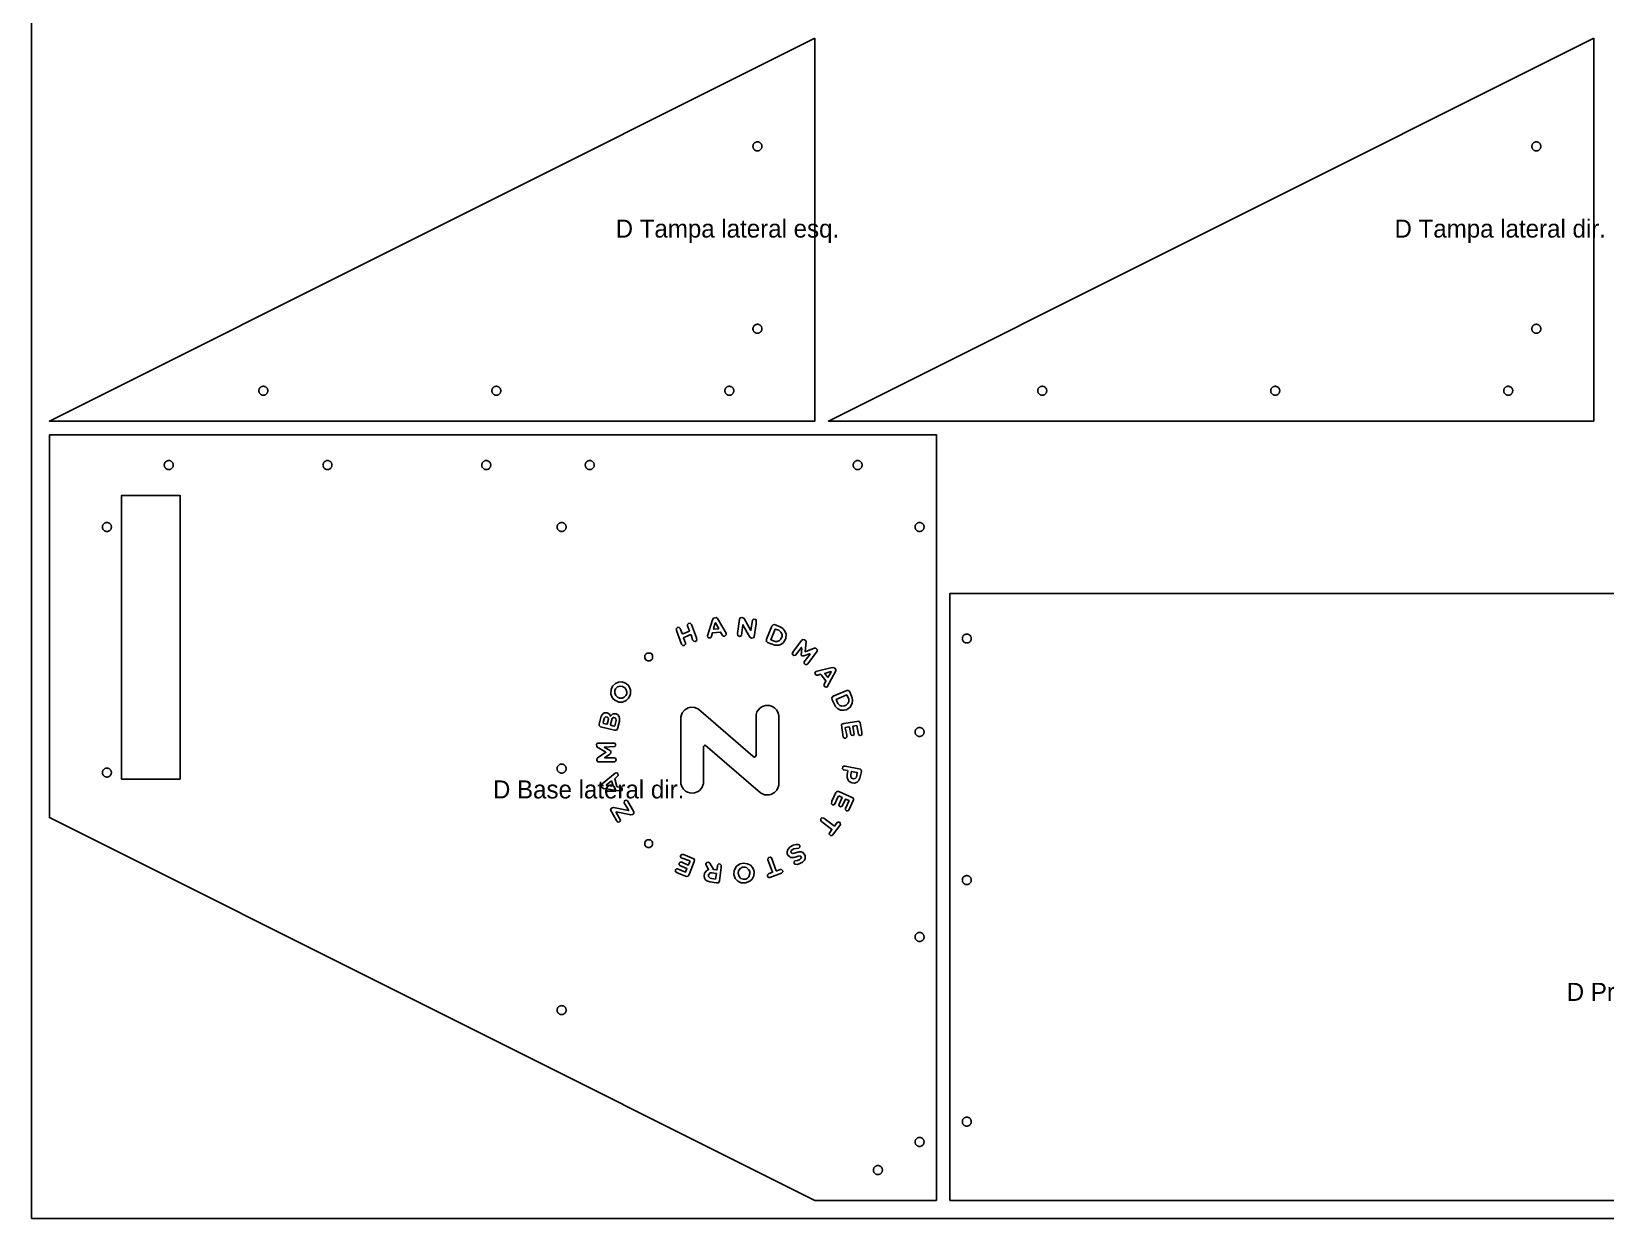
# Model space of a CAD drawing. Header units: millimetres. Extents: x 0 to 2750, y 0 to 900.
# Drawn here: x 1450 to 2149, y 0 to 527 of the extents above; entities that cross this region are included whole.
import ezdxf

# ---------------------------------------------------------------- set-up
doc = ezdxf.new("R2010")
doc.units = ezdxf.units.MM
for name, color, linetype in [('CORTE_EXTERNO', 1, 'Continuous'), ('CORTE_INTERNO', 5, 'Continuous'), ('ETIQUETAS_NAO_CORTAR', 8, 'Continuous'), ('GRAVACAO', 3, 'Continuous'), ('MESA_NAO_CORTAR', 8, 'Continuous')]:
    doc.layers.add(name, color=color, linetype=linetype)

msp = doc.modelspace()

# ---------------------------------------------------------------- linework, layer by layer
at = {"layer": 'CORTE_EXTERNO'}
for points in [[(1798, 524), (1798, 354), (1458, 354), (1798, 524)], [(2144, 524), (2144, 354), (1804, 354), (2144, 524)], [(1458, 348), (1458, 178), (1798, 8), (1852, 8), (1852, 348), (1458, 348)], [(1858, 277.5), (2406, 277.5), (2406, 8), (1858, 8), (1858, 277.5)]]:
    msp.add_lwpolyline(points, close=True, dxfattribs=at)
at = {"layer": 'CORTE_INTERNO'}
for points in [[(1771.73, 477.85), (1771.56, 477.76), (1771.39, 477.66), (1771.23, 477.55), (1771.09, 477.41), (1770.95, 477.27), (1770.84, 477.11), (1770.74, 476.94), (1770.65, 476.77), (1770.59, 476.58), (1770.54, 476.39), (1770.51, 476.2), (1770.5, 476), (1770.51, 475.8), (1770.54, 475.61), (1770.59, 475.42), (1770.65, 475.23), (1770.74, 475.06), (1770.84, 474.89), (1770.95, 474.73), (1771.09, 474.59), (1771.23, 474.45), (1771.39, 474.34), (1771.56, 474.24), (1771.73, 474.15), (1771.92, 474.09), (1772.11, 474.04), (1772.3, 474.01), (1772.5, 474), (1772.7, 474.01), (1772.89, 474.04), (1773.08, 474.09), (1773.27, 474.15), (1773.44, 474.24), (1773.61, 474.34), (1773.77, 474.45), (1773.91, 474.59), (1774.05, 474.73), (1774.16, 474.89), (1774.26, 475.06), (1774.35, 475.23), (1774.41, 475.42), (1774.46, 475.61), (1774.49, 475.8), (1774.5, 476), (1774.49, 476.2), (1774.46, 476.39), (1774.41, 476.58), (1774.35, 476.77), (1774.26, 476.94), (1774.16, 477.11), (1774.05, 477.27), (1773.91, 477.41), (1773.77, 477.55), (1773.61, 477.66), (1773.44, 477.76), (1773.27, 477.85), (1773.08, 477.91), (1772.89, 477.96), (1772.7, 477.99), (1772.5, 478), (1772.3, 477.99), (1772.11, 477.96), (1771.92, 477.91), (1771.73, 477.85)], [(2117.73, 477.85), (2117.56, 477.76), (2117.39, 477.66), (2117.23, 477.55), (2117.09, 477.41), (2116.95, 477.27), (2116.84, 477.11), (2116.74, 476.94), (2116.65, 476.77), (2116.59, 476.58), (2116.54, 476.39), (2116.51, 476.2), (2116.5, 476), (2116.51, 475.8), (2116.54, 475.61), (2116.59, 475.42), (2116.65, 475.23), (2116.74, 475.06), (2116.84, 474.89), (2116.95, 474.73), (2117.09, 474.59), (2117.23, 474.45), (2117.39, 474.34), (2117.56, 474.24), (2117.73, 474.15), (2117.92, 474.09), (2118.11, 474.04), (2118.3, 474.01), (2118.5, 474), (2118.7, 474.01), (2118.89, 474.04), (2119.08, 474.09), (2119.27, 474.15), (2119.44, 474.24), (2119.61, 474.34), (2119.77, 474.45), (2119.91, 474.59), (2120.05, 474.73), (2120.16, 474.89), (2120.26, 475.06), (2120.35, 475.23), (2120.41, 475.42), (2120.46, 475.61), (2120.49, 475.8), (2120.5, 476), (2120.49, 476.2), (2120.46, 476.39), (2120.41, 476.58), (2120.35, 476.77), (2120.26, 476.94), (2120.16, 477.11), (2120.05, 477.27), (2119.91, 477.41), (2119.77, 477.55), (2119.61, 477.66), (2119.44, 477.76), (2119.27, 477.85), (2119.08, 477.91), (2118.89, 477.96), (2118.7, 477.99), (2118.5, 478), (2118.3, 477.99), (2118.11, 477.96), (2117.92, 477.91), (2117.73, 477.85)], [(1771.56, 396.76), (1771.39, 396.66), (1771.23, 396.55), (1771.09, 396.41), (1770.95, 396.27), (1770.84, 396.11), (1770.74, 395.94), (1770.65, 395.77), (1770.59, 395.58), (1770.54, 395.39), (1770.51, 395.2), (1770.5, 395), (1770.51, 394.8), (1770.54, 394.61), (1770.59, 394.42), (1770.65, 394.23), (1770.74, 394.06), (1770.84, 393.89), (1770.95, 393.73), (1771.09, 393.59), (1771.23, 393.45), (1771.39, 393.34), (1771.56, 393.24), (1771.73, 393.15), (1771.92, 393.09), (1772.11, 393.04), (1772.3, 393.01), (1772.5, 393), (1772.7, 393.01), (1772.89, 393.04), (1773.08, 393.09), (1773.27, 393.15), (1773.44, 393.24), (1773.61, 393.34), (1773.77, 393.45), (1773.91, 393.59), (1774.05, 393.73), (1774.16, 393.89), (1774.26, 394.06), (1774.35, 394.23), (1774.41, 394.42), (1774.46, 394.61), (1774.49, 394.8), (1774.5, 395), (1774.49, 395.2), (1774.46, 395.39), (1774.41, 395.58), (1774.35, 395.77), (1774.26, 395.94), (1774.16, 396.11), (1774.05, 396.27), (1773.91, 396.41), (1773.77, 396.55), (1773.61, 396.66), (1773.44, 396.76), (1773.27, 396.85), (1773.08, 396.91), (1772.89, 396.96), (1772.7, 396.99), (1772.5, 397), (1772.3, 396.99), (1772.11, 396.96), (1771.92, 396.91), (1771.73, 396.85), (1771.56, 396.76)], [(2117.56, 396.76), (2117.39, 396.66), (2117.23, 396.55), (2117.09, 396.41), (2116.95, 396.27), (2116.84, 396.11), (2116.74, 395.94), (2116.65, 395.77), (2116.59, 395.58), (2116.54, 395.39), (2116.51, 395.2), (2116.5, 395), (2116.51, 394.8), (2116.54, 394.61), (2116.59, 394.42), (2116.65, 394.23), (2116.74, 394.06), (2116.84, 393.89), (2116.95, 393.73), (2117.09, 393.59), (2117.23, 393.45), (2117.39, 393.34), (2117.56, 393.24), (2117.73, 393.15), (2117.92, 393.09), (2118.11, 393.04), (2118.3, 393.01), (2118.5, 393), (2118.7, 393.01), (2118.89, 393.04), (2119.08, 393.09), (2119.27, 393.15), (2119.44, 393.24), (2119.61, 393.34), (2119.77, 393.45), (2119.91, 393.59), (2120.05, 393.73), (2120.16, 393.89), (2120.26, 394.06), (2120.35, 394.23), (2120.41, 394.42), (2120.46, 394.61), (2120.49, 394.8), (2120.5, 395), (2120.49, 395.2), (2120.46, 395.39), (2120.41, 395.58), (2120.35, 395.77), (2120.26, 395.94), (2120.16, 396.11), (2120.05, 396.27), (2119.91, 396.41), (2119.77, 396.55), (2119.61, 396.66), (2119.44, 396.76), (2119.27, 396.85), (2119.08, 396.91), (2118.89, 396.96), (2118.7, 396.99), (2118.5, 397), (2118.3, 396.99), (2118.11, 396.96), (2117.92, 396.91), (2117.73, 396.85), (2117.56, 396.76)], [(1552.8, 369.49), (1552.61, 369.46), (1552.42, 369.41), (1552.23, 369.35), (1552.06, 369.26), (1551.89, 369.16), (1551.73, 369.05), (1551.59, 368.91), (1551.45, 368.77), (1551.34, 368.61), (1551.24, 368.44), (1551.15, 368.27), (1551.09, 368.08), (1551.04, 367.89), (1551.01, 367.7), (1551, 367.5), (1551.01, 367.3), (1551.04, 367.11), (1551.09, 366.92), (1551.15, 366.73), (1551.24, 366.56), (1551.34, 366.39), (1551.45, 366.23), (1551.59, 366.09), (1551.73, 365.95), (1551.89, 365.84), (1552.06, 365.74), (1552.23, 365.65), (1552.42, 365.59), (1552.61, 365.54), (1552.8, 365.51), (1553, 365.5), (1553.2, 365.51), (1553.39, 365.54), (1553.58, 365.59), (1553.77, 365.65), (1553.94, 365.74), (1554.11, 365.84), (1554.27, 365.95), (1554.41, 366.09), (1554.55, 366.23), (1554.66, 366.39), (1554.76, 366.56), (1554.85, 366.73), (1554.91, 366.92), (1554.96, 367.11), (1554.99, 367.3), (1555, 367.5), (1554.99, 367.7), (1554.96, 367.89), (1554.91, 368.08), (1554.85, 368.27), (1554.76, 368.44), (1554.66, 368.61), (1554.55, 368.77), (1554.41, 368.91), (1554.27, 369.05), (1554.11, 369.16), (1553.94, 369.26), (1553.77, 369.35), (1553.58, 369.41), (1553.39, 369.46), (1553.2, 369.49), (1553, 369.5), (1552.8, 369.49)], [(1656.11, 369.46), (1655.92, 369.41), (1655.73, 369.35), (1655.56, 369.26), (1655.39, 369.16), (1655.23, 369.05), (1655.09, 368.91), (1654.95, 368.77), (1654.84, 368.61), (1654.74, 368.44), (1654.65, 368.27), (1654.59, 368.08), (1654.54, 367.89), (1654.51, 367.7), (1654.5, 367.5), (1654.51, 367.3), (1654.54, 367.11), (1654.59, 366.92), (1654.65, 366.73), (1654.74, 366.56), (1654.84, 366.39), (1654.95, 366.23), (1655.09, 366.09), (1655.23, 365.95), (1655.39, 365.84), (1655.56, 365.74), (1655.73, 365.65), (1655.92, 365.59), (1656.11, 365.54), (1656.3, 365.51), (1656.5, 365.5), (1656.7, 365.51), (1656.89, 365.54), (1657.08, 365.59), (1657.27, 365.65), (1657.44, 365.74), (1657.61, 365.84), (1657.77, 365.95), (1657.91, 366.09), (1658.05, 366.23), (1658.16, 366.39), (1658.26, 366.56), (1658.35, 366.73), (1658.41, 366.92), (1658.46, 367.11), (1658.49, 367.3), (1658.5, 367.5), (1658.49, 367.7), (1658.46, 367.89), (1658.41, 368.08), (1658.35, 368.27), (1658.26, 368.44), (1658.16, 368.61), (1658.05, 368.77), (1657.91, 368.91), (1657.77, 369.05), (1657.61, 369.16), (1657.44, 369.26), (1657.27, 369.35), (1657.08, 369.41), (1656.89, 369.46), (1656.7, 369.49), (1656.5, 369.5), (1656.3, 369.49), (1656.11, 369.46)], [(1759.42, 369.41), (1759.23, 369.35), (1759.06, 369.26), (1758.89, 369.16), (1758.73, 369.05), (1758.59, 368.91), (1758.45, 368.77), (1758.34, 368.61), (1758.24, 368.44), (1758.15, 368.27), (1758.09, 368.08), (1758.04, 367.89), (1758.01, 367.7), (1758, 367.5), (1758.01, 367.3), (1758.04, 367.11), (1758.09, 366.92), (1758.15, 366.73), (1758.24, 366.56), (1758.34, 366.39), (1758.45, 366.23), (1758.59, 366.09), (1758.73, 365.95), (1758.89, 365.84), (1759.06, 365.74), (1759.23, 365.65), (1759.42, 365.59), (1759.61, 365.54), (1759.8, 365.51), (1760, 365.5), (1760.2, 365.51), (1760.39, 365.54), (1760.58, 365.59), (1760.77, 365.65), (1760.94, 365.74), (1761.11, 365.84), (1761.27, 365.95), (1761.41, 366.09), (1761.55, 366.23), (1761.66, 366.39), (1761.76, 366.56), (1761.85, 366.73), (1761.91, 366.92), (1761.96, 367.11), (1761.99, 367.3), (1762, 367.5), (1761.99, 367.7), (1761.96, 367.89), (1761.91, 368.08), (1761.85, 368.27), (1761.76, 368.44), (1761.66, 368.61), (1761.55, 368.77), (1761.41, 368.91), (1761.27, 369.05), (1761.11, 369.16), (1760.94, 369.26), (1760.77, 369.35), (1760.58, 369.41), (1760.39, 369.46), (1760.2, 369.49), (1760, 369.5), (1759.8, 369.49), (1759.61, 369.46), (1759.42, 369.41)], [(1898.8, 369.49), (1898.61, 369.46), (1898.42, 369.41), (1898.23, 369.35), (1898.06, 369.26), (1897.89, 369.16), (1897.73, 369.05), (1897.59, 368.91), (1897.45, 368.77), (1897.34, 368.61), (1897.24, 368.44), (1897.15, 368.27), (1897.09, 368.08), (1897.04, 367.89), (1897.01, 367.7), (1897, 367.5), (1897.01, 367.3), (1897.04, 367.11), (1897.09, 366.92), (1897.15, 366.73), (1897.24, 366.56), (1897.34, 366.39), (1897.45, 366.23), (1897.59, 366.09), (1897.73, 365.95), (1897.89, 365.84), (1898.06, 365.74), (1898.23, 365.65), (1898.42, 365.59), (1898.61, 365.54), (1898.8, 365.51), (1899, 365.5), (1899.2, 365.51), (1899.39, 365.54), (1899.58, 365.59), (1899.77, 365.65), (1899.94, 365.74), (1900.11, 365.84), (1900.27, 365.95), (1900.41, 366.09), (1900.55, 366.23), (1900.66, 366.39), (1900.76, 366.56), (1900.85, 366.73), (1900.91, 366.92), (1900.96, 367.11), (1900.99, 367.3), (1901, 367.5), (1900.99, 367.7), (1900.96, 367.89), (1900.91, 368.08), (1900.85, 368.27), (1900.76, 368.44), (1900.66, 368.61), (1900.55, 368.77), (1900.41, 368.91), (1900.27, 369.05), (1900.11, 369.16), (1899.94, 369.26), (1899.77, 369.35), (1899.58, 369.41), (1899.39, 369.46), (1899.2, 369.49), (1899, 369.5), (1898.8, 369.49)], [(2002.11, 369.46), (2001.92, 369.41), (2001.73, 369.35), (2001.56, 369.26), (2001.39, 369.16), (2001.23, 369.05), (2001.09, 368.91), (2000.95, 368.77), (2000.84, 368.61), (2000.74, 368.44), (2000.65, 368.27), (2000.59, 368.08), (2000.54, 367.89), (2000.51, 367.7), (2000.5, 367.5), (2000.51, 367.3), (2000.54, 367.11), (2000.59, 366.92), (2000.65, 366.73), (2000.74, 366.56), (2000.84, 366.39), (2000.95, 366.23), (2001.09, 366.09), (2001.23, 365.95), (2001.39, 365.84), (2001.56, 365.74), (2001.73, 365.65), (2001.92, 365.59), (2002.11, 365.54), (2002.3, 365.51), (2002.5, 365.5), (2002.7, 365.51), (2002.89, 365.54), (2003.08, 365.59), (2003.27, 365.65), (2003.44, 365.74), (2003.61, 365.84), (2003.77, 365.95), (2003.91, 366.09), (2004.05, 366.23), (2004.16, 366.39), (2004.26, 366.56), (2004.35, 366.73), (2004.41, 366.92), (2004.46, 367.11), (2004.49, 367.3), (2004.5, 367.5), (2004.49, 367.7), (2004.46, 367.89), (2004.41, 368.08), (2004.35, 368.27), (2004.26, 368.44), (2004.16, 368.61), (2004.05, 368.77), (2003.91, 368.91), (2003.77, 369.05), (2003.61, 369.16), (2003.44, 369.26), (2003.27, 369.35), (2003.08, 369.41), (2002.89, 369.46), (2002.7, 369.49), (2002.5, 369.5), (2002.3, 369.49), (2002.11, 369.46)], [(2105.42, 369.41), (2105.23, 369.35), (2105.06, 369.26), (2104.89, 369.16), (2104.73, 369.05), (2104.59, 368.91), (2104.45, 368.77), (2104.34, 368.61), (2104.24, 368.44), (2104.15, 368.27), (2104.09, 368.08), (2104.04, 367.89), (2104.01, 367.7), (2104, 367.5), (2104.01, 367.3), (2104.04, 367.11), (2104.09, 366.92), (2104.15, 366.73), (2104.24, 366.56), (2104.34, 366.39), (2104.45, 366.23), (2104.59, 366.09), (2104.73, 365.95), (2104.89, 365.84), (2105.06, 365.74), (2105.23, 365.65), (2105.42, 365.59), (2105.61, 365.54), (2105.8, 365.51), (2106, 365.5), (2106.2, 365.51), (2106.39, 365.54), (2106.58, 365.59), (2106.77, 365.65), (2106.94, 365.74), (2107.11, 365.84), (2107.27, 365.95), (2107.41, 366.09), (2107.55, 366.23), (2107.66, 366.39), (2107.76, 366.56), (2107.85, 366.73), (2107.91, 366.92), (2107.96, 367.11), (2107.99, 367.3), (2108, 367.5), (2107.99, 367.7), (2107.96, 367.89), (2107.91, 368.08), (2107.85, 368.27), (2107.76, 368.44), (2107.66, 368.61), (2107.55, 368.77), (2107.41, 368.91), (2107.27, 369.05), (2107.11, 369.16), (2106.94, 369.26), (2106.77, 369.35), (2106.58, 369.41), (2106.39, 369.46), (2106.2, 369.49), (2106, 369.5), (2105.8, 369.49), (2105.61, 369.46), (2105.42, 369.41)], [(1509.73, 332.95), (1509.59, 333.09), (1509.45, 333.23), (1509.34, 333.39), (1509.24, 333.56), (1509.15, 333.73), (1509.09, 333.92), (1509.04, 334.11), (1509.01, 334.3), (1509, 334.5), (1509.01, 334.7), (1509.04, 334.89), (1509.09, 335.08), (1509.15, 335.27), (1509.24, 335.44), (1509.34, 335.61), (1509.45, 335.77), (1509.59, 335.91), (1509.73, 336.05), (1509.89, 336.16), (1510.06, 336.26), (1510.23, 336.35), (1510.42, 336.41), (1510.61, 336.46), (1510.8, 336.49), (1511, 336.5), (1511.2, 336.49), (1511.39, 336.46), (1511.58, 336.41), (1511.77, 336.35), (1511.94, 336.26), (1512.11, 336.16), (1512.27, 336.05), (1512.41, 335.91), (1512.55, 335.77), (1512.66, 335.61), (1512.76, 335.44), (1512.85, 335.27), (1512.91, 335.08), (1512.96, 334.89), (1512.99, 334.7), (1513, 334.5), (1512.99, 334.3), (1512.96, 334.11), (1512.91, 333.92), (1512.85, 333.73), (1512.76, 333.56), (1512.66, 333.39), (1512.55, 333.23), (1512.41, 333.09), (1512.27, 332.95), (1512.11, 332.84), (1511.94, 332.74), (1511.77, 332.65), (1511.58, 332.59), (1511.39, 332.54), (1511.2, 332.51), (1511, 332.5), (1510.8, 332.51), (1510.61, 332.54), (1510.42, 332.59), (1510.23, 332.65), (1510.06, 332.74), (1509.89, 332.84), (1509.73, 332.95)], [(1580.09, 333.09), (1579.95, 333.23), (1579.84, 333.39), (1579.74, 333.56), (1579.65, 333.73), (1579.59, 333.92), (1579.54, 334.11), (1579.51, 334.3), (1579.5, 334.5), (1579.51, 334.7), (1579.54, 334.89), (1579.59, 335.08), (1579.65, 335.27), (1579.74, 335.44), (1579.84, 335.61), (1579.95, 335.77), (1580.09, 335.91), (1580.23, 336.05), (1580.39, 336.16), (1580.56, 336.26), (1580.73, 336.35), (1580.92, 336.41), (1581.11, 336.46), (1581.3, 336.49), (1581.5, 336.5), (1581.7, 336.49), (1581.89, 336.46), (1582.08, 336.41), (1582.27, 336.35), (1582.44, 336.26), (1582.61, 336.16), (1582.77, 336.05), (1582.91, 335.91), (1583.05, 335.77), (1583.16, 335.61), (1583.26, 335.44), (1583.35, 335.27), (1583.41, 335.08), (1583.46, 334.89), (1583.49, 334.7), (1583.5, 334.5), (1583.49, 334.3), (1583.46, 334.11), (1583.41, 333.92), (1583.35, 333.73), (1583.26, 333.56), (1583.16, 333.39), (1583.05, 333.23), (1582.91, 333.09), (1582.77, 332.95), (1582.61, 332.84), (1582.44, 332.74), (1582.27, 332.65), (1582.08, 332.59), (1581.89, 332.54), (1581.7, 332.51), (1581.5, 332.5), (1581.3, 332.51), (1581.11, 332.54), (1580.92, 332.59), (1580.73, 332.65), (1580.56, 332.74), (1580.39, 332.84), (1580.23, 332.95), (1580.09, 333.09)], [(1650.45, 333.23), (1650.34, 333.39), (1650.24, 333.56), (1650.15, 333.73), (1650.09, 333.92), (1650.04, 334.11), (1650.01, 334.3), (1650, 334.5), (1650.01, 334.7), (1650.04, 334.89), (1650.09, 335.08), (1650.15, 335.27), (1650.24, 335.44), (1650.34, 335.61), (1650.45, 335.77), (1650.59, 335.91), (1650.73, 336.05), (1650.89, 336.16), (1651.06, 336.26), (1651.23, 336.35), (1651.42, 336.41), (1651.61, 336.46), (1651.8, 336.49), (1652, 336.5), (1652.2, 336.49), (1652.39, 336.46), (1652.58, 336.41), (1652.77, 336.35), (1652.94, 336.26), (1653.11, 336.16), (1653.27, 336.05), (1653.41, 335.91), (1653.55, 335.77), (1653.66, 335.61), (1653.76, 335.44), (1653.85, 335.27), (1653.91, 335.08), (1653.96, 334.89), (1653.99, 334.7), (1654, 334.5), (1653.99, 334.3), (1653.96, 334.11), (1653.91, 333.92), (1653.85, 333.73), (1653.76, 333.56), (1653.66, 333.39), (1653.55, 333.23), (1653.41, 333.09), (1653.27, 332.95), (1653.11, 332.84), (1652.94, 332.74), (1652.77, 332.65), (1652.58, 332.59), (1652.39, 332.54), (1652.2, 332.51), (1652, 332.5), (1651.8, 332.51), (1651.61, 332.54), (1651.42, 332.59), (1651.23, 332.65), (1651.06, 332.74), (1650.89, 332.84), (1650.73, 332.95), (1650.59, 333.09), (1650.45, 333.23)], [(1696.34, 333.39), (1696.24, 333.56), (1696.15, 333.73), (1696.09, 333.92), (1696.04, 334.11), (1696.01, 334.3), (1696, 334.5), (1696.01, 334.7), (1696.04, 334.89), (1696.09, 335.08), (1696.15, 335.27), (1696.24, 335.44), (1696.34, 335.61), (1696.45, 335.77), (1696.59, 335.91), (1696.73, 336.05), (1696.89, 336.16), (1697.06, 336.26), (1697.23, 336.35), (1697.42, 336.41), (1697.61, 336.46), (1697.8, 336.49), (1698, 336.5), (1698.2, 336.49), (1698.39, 336.46), (1698.58, 336.41), (1698.77, 336.35), (1698.94, 336.26), (1699.11, 336.16), (1699.27, 336.05), (1699.41, 335.91), (1699.55, 335.77), (1699.66, 335.61), (1699.76, 335.44), (1699.85, 335.27), (1699.91, 335.08), (1699.96, 334.89), (1699.99, 334.7), (1700, 334.5), (1699.99, 334.3), (1699.96, 334.11), (1699.91, 333.92), (1699.85, 333.73), (1699.76, 333.56), (1699.66, 333.39), (1699.55, 333.23), (1699.41, 333.09), (1699.27, 332.95), (1699.11, 332.84), (1698.94, 332.74), (1698.77, 332.65), (1698.58, 332.59), (1698.39, 332.54), (1698.2, 332.51), (1698, 332.5), (1697.8, 332.51), (1697.61, 332.54), (1697.42, 332.59), (1697.23, 332.65), (1697.06, 332.74), (1696.89, 332.84), (1696.73, 332.95), (1696.59, 333.09), (1696.45, 333.23), (1696.34, 333.39)], [(1815.24, 333.56), (1815.15, 333.73), (1815.09, 333.92), (1815.04, 334.11), (1815.01, 334.3), (1815, 334.5), (1815.01, 334.7), (1815.04, 334.89), (1815.09, 335.08), (1815.15, 335.27), (1815.24, 335.44), (1815.34, 335.61), (1815.45, 335.77), (1815.59, 335.91), (1815.73, 336.05), (1815.89, 336.16), (1816.06, 336.26), (1816.23, 336.35), (1816.42, 336.41), (1816.61, 336.46), (1816.8, 336.49), (1817, 336.5), (1817.2, 336.49), (1817.39, 336.46), (1817.58, 336.41), (1817.77, 336.35), (1817.94, 336.26), (1818.11, 336.16), (1818.27, 336.05), (1818.41, 335.91), (1818.55, 335.77), (1818.66, 335.61), (1818.76, 335.44), (1818.85, 335.27), (1818.91, 335.08), (1818.96, 334.89), (1818.99, 334.7), (1819, 334.5), (1818.99, 334.3), (1818.96, 334.11), (1818.91, 333.92), (1818.85, 333.73), (1818.76, 333.56), (1818.66, 333.39), (1818.55, 333.23), (1818.41, 333.09), (1818.27, 332.95), (1818.11, 332.84), (1817.94, 332.74), (1817.77, 332.65), (1817.58, 332.59), (1817.39, 332.54), (1817.2, 332.51), (1817, 332.5), (1816.8, 332.51), (1816.61, 332.54), (1816.42, 332.59), (1816.23, 332.65), (1816.06, 332.74), (1815.89, 332.84), (1815.73, 332.95), (1815.59, 333.09), (1815.45, 333.23), (1815.34, 333.39), (1815.24, 333.56)], [(1516, 195), (1490, 195), (1490, 321), (1516, 321), (1516, 195)], [(1482.56, 305.24), (1482.39, 305.34), (1482.23, 305.45), (1482.09, 305.59), (1481.95, 305.73), (1481.84, 305.89), (1481.74, 306.06), (1481.65, 306.23), (1481.59, 306.42), (1481.54, 306.61), (1481.51, 306.8), (1481.5, 307), (1481.51, 307.2), (1481.54, 307.39), (1481.59, 307.58), (1481.65, 307.77), (1481.74, 307.94), (1481.84, 308.11), (1481.95, 308.27), (1482.09, 308.41), (1482.23, 308.55), (1482.39, 308.66), (1482.56, 308.76), (1482.73, 308.85), (1482.92, 308.91), (1483.11, 308.96), (1483.3, 308.99), (1483.5, 309), (1483.7, 308.99), (1483.89, 308.96), (1484.08, 308.91), (1484.27, 308.85), (1484.44, 308.76), (1484.61, 308.66), (1484.77, 308.55), (1484.91, 308.41), (1485.05, 308.27), (1485.16, 308.11), (1485.26, 307.94), (1485.35, 307.77), (1485.41, 307.58), (1485.46, 307.39), (1485.49, 307.2), (1485.5, 307), (1485.49, 306.8), (1485.46, 306.61), (1485.41, 306.42), (1485.35, 306.23), (1485.26, 306.06), (1485.16, 305.89), (1485.05, 305.73), (1484.91, 305.59), (1484.77, 305.45), (1484.61, 305.34), (1484.44, 305.24), (1484.27, 305.15), (1484.08, 305.09), (1483.89, 305.04), (1483.7, 305.01), (1483.5, 305), (1483.3, 305.01), (1483.11, 305.04), (1482.92, 305.09), (1482.73, 305.15), (1482.56, 305.24)], [(1684.92, 305.09), (1684.73, 305.15), (1684.56, 305.24), (1684.39, 305.34), (1684.23, 305.45), (1684.09, 305.59), (1683.95, 305.73), (1683.84, 305.89), (1683.74, 306.06), (1683.65, 306.23), (1683.59, 306.42), (1683.54, 306.61), (1683.51, 306.8), (1683.5, 307), (1683.51, 307.2), (1683.54, 307.39), (1683.59, 307.58), (1683.65, 307.77), (1683.74, 307.94), (1683.84, 308.11), (1683.95, 308.27), (1684.09, 308.41), (1684.23, 308.55), (1684.39, 308.66), (1684.56, 308.76), (1684.73, 308.85), (1684.92, 308.91), (1685.11, 308.96), (1685.3, 308.99), (1685.5, 309), (1685.7, 308.99), (1685.89, 308.96), (1686.08, 308.91), (1686.27, 308.85), (1686.44, 308.76), (1686.61, 308.66), (1686.77, 308.55), (1686.91, 308.41), (1687.05, 308.27), (1687.16, 308.11), (1687.26, 307.94), (1687.35, 307.77), (1687.41, 307.58), (1687.46, 307.39), (1687.49, 307.2), (1687.5, 307), (1687.49, 306.8), (1687.46, 306.61), (1687.41, 306.42), (1687.35, 306.23), (1687.26, 306.06), (1687.16, 305.89), (1687.05, 305.73), (1686.91, 305.59), (1686.77, 305.45), (1686.61, 305.34), (1686.44, 305.24), (1686.27, 305.15), (1686.08, 305.09), (1685.89, 305.04), (1685.7, 305.01), (1685.5, 305), (1685.3, 305.01), (1685.11, 305.04), (1684.92, 305.09)], [(1842.51, 306.8), (1842.5, 307), (1842.51, 307.2), (1842.54, 307.39), (1842.59, 307.58), (1842.65, 307.77), (1842.74, 307.94), (1842.84, 308.11), (1842.95, 308.27), (1843.09, 308.41), (1843.23, 308.55), (1843.39, 308.66), (1843.56, 308.76), (1843.73, 308.85), (1843.92, 308.91), (1844.11, 308.96), (1844.3, 308.99), (1844.5, 309), (1844.7, 308.99), (1844.89, 308.96), (1845.08, 308.91), (1845.27, 308.85), (1845.44, 308.76), (1845.61, 308.66), (1845.77, 308.55), (1845.91, 308.41), (1846.05, 308.27), (1846.16, 308.11), (1846.26, 307.94), (1846.35, 307.77), (1846.41, 307.58), (1846.46, 307.39), (1846.49, 307.2), (1846.5, 307), (1846.49, 306.8), (1846.46, 306.61), (1846.41, 306.42), (1846.35, 306.23), (1846.26, 306.06), (1846.16, 305.89), (1846.05, 305.73), (1845.91, 305.59), (1845.77, 305.45), (1845.61, 305.34), (1845.44, 305.24), (1845.27, 305.15), (1845.08, 305.09), (1844.89, 305.04), (1844.7, 305.01), (1844.5, 305), (1844.3, 305.01), (1844.11, 305.04), (1843.92, 305.09), (1843.73, 305.15), (1843.56, 305.24), (1843.39, 305.34), (1843.23, 305.45), (1843.09, 305.59), (1842.95, 305.73), (1842.84, 305.89), (1842.74, 306.06), (1842.65, 306.23), (1842.59, 306.42), (1842.54, 306.61), (1842.51, 306.8)], [(1867.35, 258.27), (1867.26, 258.44), (1867.16, 258.61), (1867.05, 258.77), (1866.91, 258.91), (1866.77, 259.05), (1866.61, 259.16), (1866.44, 259.26), (1866.27, 259.35), (1866.08, 259.41), (1865.89, 259.46), (1865.7, 259.49), (1865.5, 259.5), (1865.3, 259.49), (1865.11, 259.46), (1864.92, 259.41), (1864.73, 259.35), (1864.56, 259.26), (1864.39, 259.16), (1864.23, 259.05), (1864.09, 258.91), (1863.95, 258.77), (1863.84, 258.61), (1863.74, 258.44), (1863.65, 258.27), (1863.59, 258.08), (1863.54, 257.89), (1863.51, 257.7), (1863.5, 257.5), (1863.51, 257.3), (1863.54, 257.11), (1863.59, 256.92), (1863.65, 256.73), (1863.74, 256.56), (1863.84, 256.39), (1863.95, 256.23), (1864.09, 256.09), (1864.23, 255.95), (1864.39, 255.84), (1864.56, 255.74), (1864.73, 255.65), (1864.92, 255.59), (1865.11, 255.54), (1865.3, 255.51), (1865.5, 255.5), (1865.7, 255.51), (1865.89, 255.54), (1866.08, 255.59), (1866.27, 255.65), (1866.44, 255.74), (1866.61, 255.84), (1866.77, 255.95), (1866.91, 256.09), (1867.05, 256.23), (1867.16, 256.39), (1867.26, 256.56), (1867.35, 256.73), (1867.41, 256.92), (1867.46, 257.11), (1867.49, 257.3), (1867.5, 257.5), (1867.49, 257.7), (1867.46, 257.89), (1867.41, 258.08), (1867.35, 258.27)], [(1842.54, 215.61), (1842.51, 215.8), (1842.5, 216), (1842.51, 216.2), (1842.54, 216.39), (1842.59, 216.58), (1842.65, 216.77), (1842.74, 216.94), (1842.84, 217.11), (1842.95, 217.27), (1843.09, 217.41), (1843.23, 217.55), (1843.39, 217.66), (1843.56, 217.76), (1843.73, 217.85), (1843.92, 217.91), (1844.11, 217.96), (1844.3, 217.99), (1844.5, 218), (1844.7, 217.99), (1844.89, 217.96), (1845.08, 217.91), (1845.27, 217.85), (1845.44, 217.76), (1845.61, 217.66), (1845.77, 217.55), (1845.91, 217.41), (1846.05, 217.27), (1846.16, 217.11), (1846.26, 216.94), (1846.35, 216.77), (1846.41, 216.58), (1846.46, 216.39), (1846.49, 216.2), (1846.5, 216), (1846.49, 215.8), (1846.46, 215.61), (1846.41, 215.42), (1846.35, 215.23), (1846.26, 215.06), (1846.16, 214.89), (1846.05, 214.73), (1845.91, 214.59), (1845.77, 214.45), (1845.61, 214.34), (1845.44, 214.24), (1845.27, 214.15), (1845.08, 214.09), (1844.89, 214.04), (1844.7, 214.01), (1844.5, 214), (1844.3, 214.01), (1844.11, 214.04), (1843.92, 214.09), (1843.73, 214.15), (1843.56, 214.24), (1843.39, 214.34), (1843.23, 214.45), (1843.09, 214.59), (1842.95, 214.73), (1842.84, 214.89), (1842.74, 215.06), (1842.65, 215.23), (1842.59, 215.42), (1842.54, 215.61)], [(1482.73, 196.15), (1482.56, 196.24), (1482.39, 196.34), (1482.23, 196.45), (1482.09, 196.59), (1481.95, 196.73), (1481.84, 196.89), (1481.74, 197.06), (1481.65, 197.23), (1481.59, 197.42), (1481.54, 197.61), (1481.51, 197.8), (1481.5, 198), (1481.51, 198.2), (1481.54, 198.39), (1481.59, 198.58), (1481.65, 198.77), (1481.74, 198.94), (1481.84, 199.11), (1481.95, 199.27), (1482.09, 199.41), (1482.23, 199.55), (1482.39, 199.66), (1482.56, 199.76), (1482.73, 199.85), (1482.92, 199.91), (1483.11, 199.96), (1483.3, 199.99), (1483.5, 200), (1483.7, 199.99), (1483.89, 199.96), (1484.08, 199.91), (1484.27, 199.85), (1484.44, 199.76), (1484.61, 199.66), (1484.77, 199.55), (1484.91, 199.41), (1485.05, 199.27), (1485.16, 199.11), (1485.26, 198.94), (1485.35, 198.77), (1485.41, 198.58), (1485.46, 198.39), (1485.49, 198.2), (1485.5, 198), (1485.49, 197.8), (1485.46, 197.61), (1485.41, 197.42), (1485.35, 197.23), (1485.26, 197.06), (1485.16, 196.89), (1485.05, 196.73), (1484.91, 196.59), (1484.77, 196.45), (1484.61, 196.34), (1484.44, 196.24), (1484.27, 196.15), (1484.08, 196.09), (1483.89, 196.04), (1483.7, 196.01), (1483.5, 196), (1483.3, 196.01), (1483.11, 196.04), (1482.92, 196.09), (1482.73, 196.15)], [(1685.11, 197.79), (1684.92, 197.84), (1684.73, 197.9), (1684.56, 197.99), (1684.39, 198.09), (1684.23, 198.2), (1684.09, 198.34), (1683.95, 198.48), (1683.84, 198.64), (1683.74, 198.81), (1683.65, 198.98), (1683.59, 199.17), (1683.54, 199.36), (1683.51, 199.55), (1683.5, 199.75), (1683.51, 199.95), (1683.54, 200.14), (1683.59, 200.33), (1683.65, 200.52), (1683.74, 200.69), (1683.84, 200.86), (1683.95, 201.02), (1684.09, 201.16), (1684.23, 201.3), (1684.39, 201.41), (1684.56, 201.51), (1684.73, 201.6), (1684.92, 201.66), (1685.11, 201.71), (1685.3, 201.74), (1685.5, 201.75), (1685.7, 201.74), (1685.89, 201.71), (1686.08, 201.66), (1686.27, 201.6), (1686.44, 201.51), (1686.61, 201.41), (1686.77, 201.3), (1686.91, 201.16), (1687.05, 201.02), (1687.16, 200.86), (1687.26, 200.69), (1687.35, 200.52), (1687.41, 200.33), (1687.46, 200.14), (1687.49, 199.95), (1687.5, 199.75), (1687.49, 199.55), (1687.46, 199.36), (1687.41, 199.17), (1687.35, 198.98), (1687.26, 198.81), (1687.16, 198.64), (1687.05, 198.48), (1686.91, 198.34), (1686.77, 198.2), (1686.61, 198.09), (1686.44, 197.99), (1686.27, 197.9), (1686.08, 197.84), (1685.89, 197.79), (1685.7, 197.76), (1685.5, 197.75), (1685.3, 197.76), (1685.11, 197.79)], [(1867.26, 151.19), (1867.16, 151.36), (1867.05, 151.52), (1866.91, 151.66), (1866.77, 151.8), (1866.61, 151.91), (1866.44, 152.01), (1866.27, 152.1), (1866.08, 152.16), (1865.89, 152.21), (1865.7, 152.24), (1865.5, 152.25), (1865.3, 152.24), (1865.11, 152.21), (1864.92, 152.16), (1864.73, 152.1), (1864.56, 152.01), (1864.39, 151.91), (1864.23, 151.8), (1864.09, 151.66), (1863.95, 151.52), (1863.84, 151.36), (1863.74, 151.19), (1863.65, 151.02), (1863.59, 150.83), (1863.54, 150.64), (1863.51, 150.45), (1863.5, 150.25), (1863.51, 150.05), (1863.54, 149.86), (1863.59, 149.67), (1863.65, 149.48), (1863.74, 149.31), (1863.84, 149.14), (1863.95, 148.98), (1864.09, 148.84), (1864.23, 148.7), (1864.39, 148.59), (1864.56, 148.49), (1864.73, 148.4), (1864.92, 148.34), (1865.11, 148.29), (1865.3, 148.26), (1865.5, 148.25), (1865.7, 148.26), (1865.89, 148.29), (1866.08, 148.34), (1866.27, 148.4), (1866.44, 148.49), (1866.61, 148.59), (1866.77, 148.7), (1866.91, 148.84), (1867.05, 148.98), (1867.16, 149.14), (1867.26, 149.31), (1867.35, 149.48), (1867.41, 149.67), (1867.46, 149.86), (1867.49, 150.05), (1867.5, 150.25), (1867.49, 150.45), (1867.46, 150.64), (1867.41, 150.83), (1867.35, 151.02), (1867.26, 151.19)], [(1842.59, 124.42), (1842.54, 124.61), (1842.51, 124.8), (1842.5, 125), (1842.51, 125.2), (1842.54, 125.39), (1842.59, 125.58), (1842.65, 125.77), (1842.74, 125.94), (1842.84, 126.11), (1842.95, 126.27), (1843.09, 126.41), (1843.23, 126.55), (1843.39, 126.66), (1843.56, 126.76), (1843.73, 126.85), (1843.92, 126.91), (1844.11, 126.96), (1844.3, 126.99), (1844.5, 127), (1844.7, 126.99), (1844.89, 126.96), (1845.08, 126.91), (1845.27, 126.85), (1845.44, 126.76), (1845.61, 126.66), (1845.77, 126.55), (1845.91, 126.41), (1846.05, 126.27), (1846.16, 126.11), (1846.26, 125.94), (1846.35, 125.77), (1846.41, 125.58), (1846.46, 125.39), (1846.49, 125.2), (1846.5, 125), (1846.49, 124.8), (1846.46, 124.61), (1846.41, 124.42), (1846.35, 124.23), (1846.26, 124.06), (1846.16, 123.89), (1846.05, 123.73), (1845.91, 123.59), (1845.77, 123.45), (1845.61, 123.34), (1845.44, 123.24), (1845.27, 123.15), (1845.08, 123.09), (1844.89, 123.04), (1844.7, 123.01), (1844.5, 123), (1844.3, 123.01), (1844.11, 123.04), (1843.92, 123.09), (1843.73, 123.15), (1843.56, 123.24), (1843.39, 123.34), (1843.23, 123.45), (1843.09, 123.59), (1842.95, 123.73), (1842.84, 123.89), (1842.74, 124.06), (1842.65, 124.23), (1842.59, 124.42)], [(1685.3, 90.51), (1685.11, 90.54), (1684.92, 90.59), (1684.73, 90.65), (1684.56, 90.74), (1684.39, 90.84), (1684.23, 90.95), (1684.09, 91.09), (1683.95, 91.23), (1683.84, 91.39), (1683.74, 91.56), (1683.65, 91.73), (1683.59, 91.92), (1683.54, 92.11), (1683.51, 92.3), (1683.5, 92.5), (1683.51, 92.7), (1683.54, 92.89), (1683.59, 93.08), (1683.65, 93.27), (1683.74, 93.44), (1683.84, 93.61), (1683.95, 93.77), (1684.09, 93.91), (1684.23, 94.05), (1684.39, 94.16), (1684.56, 94.26), (1684.73, 94.35), (1684.92, 94.41), (1685.11, 94.46), (1685.3, 94.49), (1685.5, 94.5), (1685.7, 94.49), (1685.89, 94.46), (1686.08, 94.41), (1686.27, 94.35), (1686.44, 94.26), (1686.61, 94.16), (1686.77, 94.05), (1686.91, 93.91), (1687.05, 93.77), (1687.16, 93.61), (1687.26, 93.44), (1687.35, 93.27), (1687.41, 93.08), (1687.46, 92.89), (1687.49, 92.7), (1687.5, 92.5), (1687.49, 92.3), (1687.46, 92.11), (1687.41, 91.92), (1687.35, 91.73), (1687.26, 91.56), (1687.16, 91.39), (1687.05, 91.23), (1686.91, 91.09), (1686.77, 90.95), (1686.61, 90.84), (1686.44, 90.74), (1686.27, 90.65), (1686.08, 90.59), (1685.89, 90.54), (1685.7, 90.51), (1685.5, 90.5), (1685.3, 90.51)], [(1867.16, 44.11), (1867.05, 44.27), (1866.91, 44.41), (1866.77, 44.55), (1866.61, 44.66), (1866.44, 44.76), (1866.27, 44.85), (1866.08, 44.91), (1865.89, 44.96), (1865.7, 44.99), (1865.5, 45), (1865.3, 44.99), (1865.11, 44.96), (1864.92, 44.91), (1864.73, 44.85), (1864.56, 44.76), (1864.39, 44.66), (1864.23, 44.55), (1864.09, 44.41), (1863.95, 44.27), (1863.84, 44.11), (1863.74, 43.94), (1863.65, 43.77), (1863.59, 43.58), (1863.54, 43.39), (1863.51, 43.2), (1863.5, 43), (1863.51, 42.8), (1863.54, 42.61), (1863.59, 42.42), (1863.65, 42.23), (1863.74, 42.06), (1863.84, 41.89), (1863.95, 41.73), (1864.09, 41.59), (1864.23, 41.45), (1864.39, 41.34), (1864.56, 41.24), (1864.73, 41.15), (1864.92, 41.09), (1865.11, 41.04), (1865.3, 41.01), (1865.5, 41), (1865.7, 41.01), (1865.89, 41.04), (1866.08, 41.09), (1866.27, 41.15), (1866.44, 41.24), (1866.61, 41.34), (1866.77, 41.45), (1866.91, 41.59), (1867.05, 41.73), (1867.16, 41.89), (1867.26, 42.06), (1867.35, 42.23), (1867.41, 42.42), (1867.46, 42.61), (1867.49, 42.8), (1867.5, 43), (1867.49, 43.2), (1867.46, 43.39), (1867.41, 43.58), (1867.35, 43.77), (1867.26, 43.94), (1867.16, 44.11)], [(1842.65, 33.23), (1842.59, 33.42), (1842.54, 33.61), (1842.51, 33.8), (1842.5, 34), (1842.51, 34.2), (1842.54, 34.39), (1842.59, 34.58), (1842.65, 34.77), (1842.74, 34.94), (1842.84, 35.11), (1842.95, 35.27), (1843.09, 35.41), (1843.23, 35.55), (1843.39, 35.66), (1843.56, 35.76), (1843.73, 35.85), (1843.92, 35.91), (1844.11, 35.96), (1844.3, 35.99), (1844.5, 36), (1844.7, 35.99), (1844.89, 35.96), (1845.08, 35.91), (1845.27, 35.85), (1845.44, 35.76), (1845.61, 35.66), (1845.77, 35.55), (1845.91, 35.41), (1846.05, 35.27), (1846.16, 35.11), (1846.26, 34.94), (1846.35, 34.77), (1846.41, 34.58), (1846.46, 34.39), (1846.49, 34.2), (1846.5, 34), (1846.49, 33.8), (1846.46, 33.61), (1846.41, 33.42), (1846.35, 33.23), (1846.26, 33.06), (1846.16, 32.89), (1846.05, 32.73), (1845.91, 32.59), (1845.77, 32.45), (1845.61, 32.34), (1845.44, 32.24), (1845.27, 32.15), (1845.08, 32.09), (1844.89, 32.04), (1844.7, 32.01), (1844.5, 32), (1844.3, 32.01), (1844.11, 32.04), (1843.92, 32.09), (1843.73, 32.15), (1843.56, 32.24), (1843.39, 32.34), (1843.23, 32.45), (1843.09, 32.59), (1842.95, 32.73), (1842.84, 32.89), (1842.74, 33.06), (1842.65, 33.23)], [(1824.89, 19.84), (1824.73, 19.95), (1824.59, 20.09), (1824.45, 20.23), (1824.34, 20.39), (1824.24, 20.56), (1824.15, 20.73), (1824.09, 20.92), (1824.04, 21.11), (1824.01, 21.3), (1824, 21.5), (1824.01, 21.7), (1824.04, 21.89), (1824.09, 22.08), (1824.15, 22.27), (1824.24, 22.44), (1824.34, 22.61), (1824.45, 22.77), (1824.59, 22.91), (1824.73, 23.05), (1824.89, 23.16), (1825.06, 23.26), (1825.23, 23.35), (1825.42, 23.41), (1825.61, 23.46), (1825.8, 23.49), (1826, 23.5), (1826.2, 23.49), (1826.39, 23.46), (1826.58, 23.41), (1826.77, 23.35), (1826.94, 23.26), (1827.11, 23.16), (1827.27, 23.05), (1827.41, 22.91), (1827.55, 22.77), (1827.66, 22.61), (1827.76, 22.44), (1827.85, 22.27), (1827.91, 22.08), (1827.96, 21.89), (1827.99, 21.7), (1828, 21.5), (1827.99, 21.3), (1827.96, 21.11), (1827.91, 20.92), (1827.85, 20.73), (1827.76, 20.56), (1827.66, 20.39), (1827.55, 20.23), (1827.41, 20.09), (1827.27, 19.95), (1827.11, 19.84), (1826.94, 19.74), (1826.77, 19.65), (1826.58, 19.59), (1826.39, 19.54), (1826.2, 19.51), (1826, 19.5), (1825.8, 19.51), (1825.61, 19.54), (1825.42, 19.59), (1825.23, 19.65), (1825.06, 19.74), (1824.89, 19.84)]]:
    msp.add_lwpolyline(points, close=True, dxfattribs=at)
at = {"layer": 'GRAVACAO'}
for points in [[(1757.04, 258.87), (1757.44, 258.57), (1758.04, 258.57), (1758.65, 259.17), (1758.55, 259.88), (1754.73, 266.4), (1754.13, 266.8), (1753.03, 266.6), (1752.52, 265.8), (1750.32, 258.67), (1750.52, 258.07), (1750.82, 257.87), (1751.52, 257.87), (1751.92, 258.17), (1752.52, 259.98), (1756.14, 260.38), (1757.04, 258.87)], [(1769.18, 258.17), (1769.78, 257.67), (1770.69, 257.77), (1771.09, 258.27), (1771.89, 263.99), (1771.99, 265.49), (1771.79, 265.9), (1770.79, 266.1), (1770.28, 265.6), (1769.58, 261.08), (1766.57, 266.4), (1765.67, 266.9), (1764.87, 266.7), (1764.57, 266.1), (1763.66, 259.68), (1763.76, 258.77), (1764.67, 258.37), (1765.37, 258.87), (1766.07, 263.59), (1769.18, 258.17)], [(1739.98, 254.36), (1740.58, 254.96), (1740.58, 255.46), (1739.68, 257.87), (1742.49, 259.07), (1742.99, 259.07), (1743.69, 256.97), (1744.2, 256.26), (1744.8, 256.16), (1745.5, 256.66), (1745.4, 257.77), (1743.19, 263.69), (1742.79, 264.19), (1741.99, 264.29), (1741.39, 263.69), (1741.39, 263.19), (1742.29, 260.78), (1739.28, 259.57), (1738.98, 259.68), (1738.18, 261.88), (1737.77, 262.38), (1737.17, 262.48), (1736.47, 261.98), (1736.47, 261.08), (1738.78, 254.96), (1739.28, 254.36), (1739.98, 254.36)], [(1755.13, 261.78), (1753.13, 261.58), (1753.03, 261.98), (1753.73, 264.29), (1753.93, 264.49), (1755.33, 261.98), (1755.13, 261.78)], [(1784.13, 255.76), (1785.14, 257.57), (1785.24, 259.37), (1784.73, 260.78), (1783.93, 261.78), (1782.93, 262.48), (1780.02, 263.69), (1779.42, 263.59), (1778.91, 262.99), (1776.51, 257.17), (1776.51, 256.16), (1777.01, 255.76), (1780.22, 254.56), (1781.92, 254.56), (1783.23, 255.06), (1784.13, 255.76)], [(1783.43, 258.57), (1782.93, 257.27), (1782.23, 256.56), (1781.32, 256.16), (1780.42, 256.16), (1778.51, 256.97), (1780.42, 261.68), (1781.92, 261.18), (1782.93, 260.38), (1783.43, 259.27), (1783.43, 258.57)], [(1791.96, 250.14), (1792.36, 249.74), (1793.16, 249.74), (1795.57, 250.64), (1795.87, 250.54), (1793.26, 247.13), (1793.26, 246.43), (1793.76, 245.93), (1794.47, 245.93), (1794.87, 246.23), (1799.08, 251.85), (1799.08, 252.55), (1798.38, 253.15), (1797.68, 253.15), (1793.66, 251.65), (1794.07, 256.16), (1793.86, 256.66), (1793.46, 256.97), (1792.66, 257.07), (1792.06, 256.56), (1788.15, 251.45), (1787.94, 250.54), (1788.65, 249.94), (1789.45, 250.14), (1792.06, 253.55), (1792.16, 252.85), (1791.96, 250.14)], [(1725.83, 248.54), (1725.93, 249.94), (1725.53, 250.64), (1724.93, 251.05), (1723.53, 251.05), (1723.02, 250.74), (1722.52, 250.04), (1722.52, 248.74), (1723.12, 247.94), (1723.73, 247.63), (1724.73, 247.63), (1725.43, 248.04), (1725.83, 248.54)], [(1714.19, 229.97), (1715.2, 230.98), (1715.8, 231.98), (1716.1, 232.98), (1716.1, 234.69), (1715.3, 236.5), (1714.19, 237.5), (1713.19, 238), (1712.29, 238.2), (1710.78, 238.1), (1709.38, 237.5), (1708.17, 236.3), (1707.47, 234.79), (1707.37, 232.78), (1708.07, 231.08), (1709.08, 230.07), (1710.88, 229.27), (1712.49, 229.27), (1714.19, 229.97)], [(1800.79, 241.41), (1802.9, 238.7), (1802.09, 237.1), (1802.09, 236.5), (1802.49, 235.99), (1803, 235.89), (1803.5, 236.1), (1807.31, 243.12), (1807.31, 243.72), (1806.71, 244.52), (1805.7, 244.62), (1798.48, 242.82), (1798.08, 242.42), (1797.98, 241.91), (1798.58, 241.21), (1799.28, 241.21), (1800.49, 241.61), (1800.79, 241.41)], [(1803.7, 240.21), (1802.39, 242.02), (1805.1, 242.82), (1805.2, 242.62), (1803.7, 240.21)], [(1712.59, 236.2), (1713.59, 235.59), (1714.09, 234.99), (1714.5, 233.89), (1714.4, 232.98), (1713.99, 232.18), (1713.29, 231.48), (1712.39, 231.08), (1711.39, 231.08), (1710.38, 231.48), (1709.58, 232.18), (1709.08, 233.19), (1709.08, 234.39), (1709.48, 235.19), (1710.28, 235.99), (1711.49, 236.4), (1712.59, 236.2)], [(1811.02, 225.66), (1811.93, 225.86), (1812.93, 226.36), (1813.83, 227.16), (1814.64, 228.77), (1814.74, 230.18), (1814.53, 231.18), (1813.33, 234.09), (1812.83, 234.49), (1812.13, 234.49), (1806.11, 231.88), (1805.5, 231.18), (1805.7, 230.28), (1807.21, 227.27), (1808.01, 226.46), (1809.42, 225.76), (1811.02, 225.66)], [(1811.93, 227.97), (1811.02, 227.57), (1809.92, 227.47), (1809.12, 227.77), (1808.21, 228.67), (1807.51, 230.38), (1812.13, 232.48), (1813.03, 230.58), (1813.03, 229.47), (1812.63, 228.67), (1811.93, 227.97)], [(1710.38, 217.43), (1711.18, 220.74), (1711.28, 221.85), (1711.08, 222.85), (1710.38, 223.75), (1709.78, 224.05), (1708.27, 224.05), (1707.17, 223.05), (1706.87, 223.75), (1706.37, 224.26), (1705.67, 224.56), (1704.56, 224.56), (1703.96, 224.26), (1703.06, 223.05), (1702.15, 219.54), (1702.15, 218.94), (1702.76, 218.34), (1708.98, 216.83), (1709.88, 216.83), (1710.38, 217.43)], [(1744.6, 188.94), (1746.1, 189.54), (1746.81, 190.04), (1747.81, 191.24), (1748.51, 193.15), (1748.51, 209.51), (1748.91, 210.01), (1749.31, 210.11), (1773.9, 188.94), (1775.6, 188.13), (1777.61, 188.03), (1778.51, 188.23), (1780.12, 189.14), (1781.12, 190.24), (1781.62, 191.24), (1781.92, 192.45), (1781.92, 223.35), (1781.52, 224.86), (1780.92, 225.86), (1780.02, 226.76), (1778.81, 227.47), (1777.81, 227.77), (1776, 227.77), (1774.7, 227.37), (1773.5, 226.56), (1772.29, 224.96), (1771.89, 223.75), (1771.89, 205.59), (1771.29, 204.89), (1770.99, 204.89), (1770.39, 205.29), (1746.3, 226.16), (1744.7, 226.86), (1742.89, 226.96), (1741.69, 226.66), (1740.28, 225.86), (1739.08, 224.46), (1738.48, 222.75), (1738.48, 193.05), (1738.88, 191.74), (1739.58, 190.64), (1740.58, 189.74), (1741.49, 189.24), (1742.39, 188.94), (1743.8, 188.84), (1744.6, 188.94)], [(1705.77, 222.65), (1706.17, 222.25), (1706.27, 221.75), (1705.77, 219.54), (1705.57, 219.44), (1704.06, 219.84), (1703.96, 220.34), (1704.56, 222.35), (1705.06, 222.75), (1705.77, 222.65)], [(1709.18, 222.35), (1709.58, 221.95), (1709.68, 221.14), (1709.08, 218.74), (1708.88, 218.64), (1707.27, 219.04), (1707.17, 219.34), (1707.97, 222.05), (1708.58, 222.45), (1709.18, 222.35)], [(1812.13, 214.72), (1811.52, 217.73), (1811.62, 218.03), (1813.13, 218.34), (1813.43, 218.13), (1813.93, 214.92), (1814.23, 214.52), (1814.94, 214.42), (1815.44, 214.92), (1814.94, 218.54), (1816.64, 218.84), (1817.34, 214.92), (1818.05, 214.42), (1818.65, 214.62), (1818.85, 214.92), (1818.85, 215.93), (1818.15, 220.04), (1817.55, 220.74), (1810.82, 219.74), (1810.02, 219.44), (1809.82, 219.14), (1810.62, 213.72), (1811.22, 213.22), (1811.83, 213.32), (1812.13, 213.72), (1812.13, 214.72)], [(1701.25, 204.39), (1701.15, 203.28), (1701.55, 202.78), (1708.98, 202.78), (1709.48, 203.08), (1709.68, 203.59), (1709.38, 204.39), (1708.88, 204.59), (1704.56, 204.59), (1706.87, 206.09), (1707.37, 206.6), (1707.37, 207.3), (1707.17, 207.6), (1704.46, 209.3), (1709.08, 209.51), (1709.48, 209.91), (1709.48, 210.71), (1709.18, 211.11), (1701.65, 211.11), (1701.25, 210.91), (1701.05, 210.61), (1701.15, 209.4), (1705.16, 207), (1701.25, 204.39)], [(1712.39, 191.04), (1711.99, 191.44), (1710.28, 191.64), (1710.08, 191.85), (1709.08, 195.26), (1710.58, 196.66), (1710.48, 197.56), (1710.08, 197.87), (1709.28, 197.77), (1703.56, 193.05), (1703.16, 192.45), (1703.26, 191.44), (1704.16, 190.84), (1711.18, 189.84), (1712.09, 189.94), (1712.39, 190.34), (1712.39, 191.04)], [(1812.33, 197.16), (1812.33, 195.76), (1812.73, 194.65), (1813.23, 194.05), (1814.43, 193.45), (1815.54, 193.35), (1816.74, 193.75), (1817.44, 194.35), (1818.05, 195.56), (1818.65, 198.47), (1818.55, 199.17), (1818.25, 199.47), (1811.52, 200.88), (1810.82, 200.88), (1810.42, 200.57), (1810.32, 199.57), (1810.72, 199.17), (1812.43, 198.87), (1812.63, 198.67), (1812.33, 197.16)], [(1816.44, 195.96), (1815.94, 195.36), (1815.14, 195.16), (1814.53, 195.36), (1813.93, 196.16), (1813.93, 197.16), (1814.33, 198.47), (1816.54, 198.07), (1816.84, 197.87), (1816.44, 195.96)], [(1707.67, 194.25), (1708.38, 192.05), (1707.67, 191.95), (1705.36, 192.35), (1707.67, 194.25)], [(1808.72, 187.63), (1810.12, 186.93), (1808.72, 183.72), (1808.82, 183.22), (1809.32, 182.81), (1810.12, 183.02), (1811.62, 186.23), (1813.23, 185.52), (1811.62, 182.01), (1811.62, 181.51), (1812.03, 181.01), (1812.73, 181.01), (1813.13, 181.31), (1815.14, 185.82), (1815.14, 186.33), (1814.94, 186.73), (1808.61, 189.64), (1807.81, 189.64), (1807.31, 189.14), (1805.6, 185.32), (1805.4, 184.12), (1805.81, 183.72), (1806.51, 183.72), (1806.91, 184.12), (1808.31, 187.43), (1808.72, 187.63)], [(1711.49, 176.39), (1711.59, 176.89), (1709.68, 180.31), (1709.78, 180.51), (1716.2, 179.2), (1717.1, 179.3), (1717.61, 179.9), (1717.51, 180.51), (1714.7, 185.42), (1714.19, 185.72), (1713.39, 185.42), (1713.29, 184.62), (1715.3, 181.21), (1715.2, 181.11), (1708.58, 182.41), (1707.67, 182.21), (1707.27, 181.51), (1709.88, 176.69), (1710.38, 176.09), (1710.68, 175.99), (1711.18, 176.09), (1711.49, 176.39)], [(1804.4, 170.97), (1804.4, 170.57), (1804.9, 169.97), (1805.5, 169.97), (1806.01, 170.37), (1809.32, 174.89), (1809.22, 175.59), (1808.92, 175.89), (1808.31, 175.99), (1807.91, 175.79), (1806.71, 174.19), (1801.99, 177.8), (1801.09, 177.9), (1800.59, 177.4), (1800.59, 176.69), (1800.99, 176.19), (1805.6, 172.78), (1804.4, 170.97)], [(1725.63, 165.26), (1725.93, 165.86), (1725.93, 166.96), (1725.73, 167.36), (1724.93, 168.06), (1723.53, 168.06), (1723.12, 167.86), (1722.52, 167.06), (1722.52, 165.76), (1723.12, 164.95), (1723.73, 164.65), (1724.73, 164.65), (1725.63, 165.26)], [(1744.4, 158.43), (1744.5, 159.23), (1744.3, 159.64), (1739.58, 161.54), (1738.78, 161.54), (1738.38, 161.04), (1738.38, 160.64), (1738.68, 160.14), (1742.39, 158.73), (1742.39, 158.23), (1741.79, 156.93), (1738.88, 158.13), (1738.18, 158.13), (1737.77, 157.73), (1737.77, 157.03), (1737.98, 156.73), (1741.19, 155.42), (1740.58, 153.82), (1736.97, 155.22), (1736.57, 155.22), (1736.07, 154.82), (1736.07, 154.02), (1736.77, 153.52), (1740.99, 151.91), (1741.69, 152.01), (1742.19, 152.71), (1744.4, 158.43)], [(1787.24, 160.34), (1788.75, 160.34), (1790.55, 160.94), (1791.46, 161.04), (1792.06, 160.34), (1791.96, 159.94), (1791.36, 159.34), (1790.25, 158.93), (1789.15, 158.83), (1788.75, 158.43), (1788.75, 157.73), (1789.05, 157.33), (1790.15, 157.23), (1791.06, 157.43), (1792.56, 158.23), (1793.36, 159.13), (1793.66, 159.84), (1793.66, 161.14), (1792.66, 162.55), (1791.86, 162.85), (1791.06, 162.85), (1788.15, 162.04), (1787.84, 162.14), (1787.34, 162.75), (1787.54, 163.35), (1788.65, 164.15), (1790.85, 164.45), (1791.26, 164.85), (1791.26, 165.56), (1791.06, 165.86), (1790.65, 166.06), (1789.75, 166.06), (1788.35, 165.76), (1787.04, 165.05), (1785.94, 163.85), (1785.64, 162.85), (1785.74, 162.04), (1786.04, 161.34), (1786.84, 160.54), (1787.24, 160.34)], [(1755.33, 149.2), (1755.64, 149.9), (1756.44, 155.82), (1756.44, 156.93), (1755.84, 157.43), (1755.13, 157.33), (1754.73, 156.83), (1754.53, 155.02), (1754.33, 154.82), (1753.03, 154.92), (1751.32, 157.73), (1750.72, 158.13), (1750.02, 158.03), (1749.61, 157.53), (1749.61, 157.13), (1750.82, 154.92), (1749.82, 154.42), (1749.01, 153.31), (1748.81, 152.01), (1748.91, 151.31), (1749.31, 150.51), (1750.02, 149.9), (1751.32, 149.4), (1754.23, 149), (1755.03, 149), (1755.33, 149.2)], [(1767.17, 149), (1769.08, 149.7), (1770.08, 150.61), (1770.89, 152.21), (1770.99, 154.02), (1770.39, 155.72), (1769.38, 156.83), (1768.08, 157.53), (1766.17, 157.73), (1764.87, 157.43), (1763.26, 156.43), (1762.16, 154.52), (1762.06, 152.71), (1762.66, 151.01), (1763.76, 149.8), (1765.27, 149.1), (1767.17, 149)], [(1767.07, 156.02), (1767.68, 155.82), (1768.58, 155.02), (1769.08, 154.02), (1769.18, 153.11), (1768.68, 151.71), (1768.08, 151.11), (1767.27, 150.71), (1766.27, 150.61), (1765.17, 151.01), (1764.36, 151.81), (1763.86, 153.31), (1764.06, 154.42), (1764.77, 155.42), (1765.87, 156.02), (1767.07, 156.02)], [(1783.23, 154.92), (1782.63, 154.92), (1781.12, 154.32), (1780.82, 154.42), (1778.71, 160.14), (1778.21, 160.44), (1777.51, 160.34), (1777.21, 160.04), (1777.11, 159.23), (1779.22, 153.72), (1777.41, 153.01), (1777.01, 152.61), (1777.01, 151.81), (1777.51, 151.41), (1778.01, 151.41), (1783.23, 153.31), (1783.73, 153.92), (1783.73, 154.32), (1783.23, 154.92)], [(1753.83, 150.71), (1751.42, 151.11), (1750.72, 151.81), (1750.72, 152.61), (1751.42, 153.41), (1752.32, 153.52), (1754.23, 153.11), (1753.83, 150.71)]]:
    msp.add_lwpolyline(points, close=True, dxfattribs=at)
at = {"layer": 'MESA_NAO_CORTAR'}
msp.add_lwpolyline([(1450, 0), (2750, 0), (2750, 900), (1450, 900)], close=True, dxfattribs=at)

# ---------------------------------------------------------------- texts
at = {"layer": 'ETIQUETAS_NAO_CORTAR'}
for s, p in [('D Tampa lateral esq.', (1709.5, 435.5)), ('D Tampa lateral dir.', (2055.5, 435.5)), ('D Base lateral dir.', (1655, 186.5)), ('D Prateleira do meio (ossos e bandanas P)', (2132, 96.62))]:
    msp.add_text(s, height=8, dxfattribs=at).set_placement(p)

doc.saveas('drawing.dxf')
